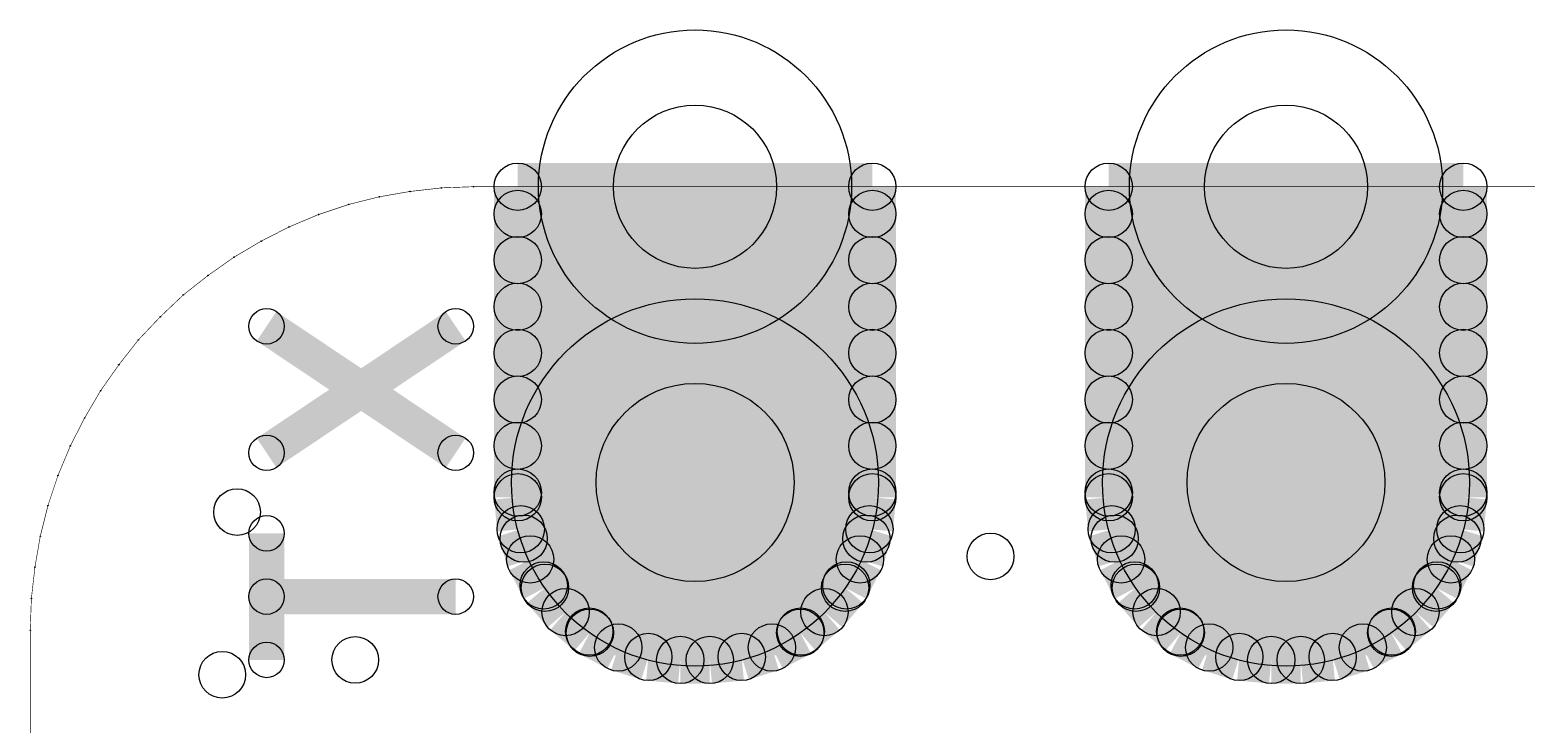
# Model space of a CAD drawing. Extents: x 0 to 126, y 0 to 22.
# Drawn here: x 5.84 to 12.27, y 16.76 to 19.74 of the extents above; entities that cross this region are included whole.
import ezdxf

# ---------------------------------------------------------------- set-up
doc = ezdxf.new("R2010")
doc.units = 0
doc.layers.get('0').update_dxf_attribs({"linetype": 'CONTINUOUS'})
for name, color, linetype in [('SEEEDSTUDIOXIAONRF52840V1_1_GTO', 10, 'CONTINUOUS'), ('SEEEDSTUDIOXIAONRF52840V1_1_GTS', 9, 'CONTINUOUS'), ('SEEEDSTUDIOXIAONRF52840V1_1_TXT', 12, 'CONTINUOUS')]:
    doc.layers.add(name, color=color, linetype=linetype)

# ---------------------------------------------------------------- blocks, each defined once
blk = doc.blocks.new('ROUND_1')
blk.add_circle((0, 0), 0.00127)
blk = doc.blocks.new('ROUND_19')
blk.add_circle((0, 0), 0.0762)
blk = doc.blocks.new('ROUND_26')
blk.add_circle((0, 0), 0.7887)
blk = doc.blocks.new('ROUND_27')
blk.add_circle((0, 0), 0.6731)
blk = doc.blocks.new('ROUND_18')
blk.add_circle((0, 0), 0.1016)
blk = doc.blocks.new('ROUND_85')
blk.add_circle((0, 0), 0.1003)
blk = doc.blocks.new('ROUND_86')
blk.add_circle((0, 0), 0.3505)
blk = doc.blocks.new('ROUND_87')
blk.add_circle((0, 0), 0.4254)

msp = doc.modelspace()

# ---------------------------------------------------------------- linework, layer by layer
at = {"layer": 'SEEEDSTUDIOXIAONRF52840V1_1_GTO'}
for points, const_width in [([(7.47522, 19.04238), (7.34314, 19.01952)], 0.00254), ([(7.60984, 19.05762), (7.47522, 19.04238)], 0.00254), ([(7.747, 19.0627), (7.60984, 19.05762)], 0.00254), ([(24.892, 19.0627), (7.747, 19.0627)], 0.00254), ([(7.21106, 18.9865), (7.08152, 18.94332)], 0.00254), ([(7.34314, 19.01952), (7.21106, 18.9865)], 0.00254), ([(7.08152, 18.94332), (6.95452, 18.88998)], 0.00254), ([(6.95452, 18.88998), (6.83514, 18.82902)], 0.00254), ([(6.83514, 18.82902), (6.7183, 18.76044)], 0.00254), ([(6.7183, 18.76044), (6.60654, 18.6817)], 0.00254), ([(6.60654, 18.6817), (6.49986, 18.59788)], 0.00254), ([(6.49986, 18.59788), (6.4008, 18.5039)], 0.00254), ([(6.858, 17.9197), (7.6708, 18.46326)], 0.1524), ([(7.6708, 17.9197), (6.858, 18.46326)], 0.1524), ([(6.4008, 18.5039), (6.30682, 18.40484)], 0.00254), ([(6.30682, 18.40484), (6.223, 18.29816)], 0.00254), ([(6.223, 18.29816), (6.14426, 18.1864)], 0.00254), ([(6.14426, 18.1864), (6.07568, 18.06956)], 0.00254), ([(6.07568, 18.06956), (6.01472, 17.95018)], 0.00254), ([(6.01472, 17.95018), (5.96138, 17.82318)], 0.00254), ([(5.96138, 17.82318), (5.9182, 17.69364)], 0.00254), ([(5.9182, 17.69364), (5.88518, 17.56156)], 0.00254), ([(6.858, 17.0307), (6.858, 17.57426)], 0.1524), ([(5.88518, 17.56156), (5.86232, 17.42948)], 0.00254), ([(5.86232, 17.42948), (5.84708, 17.29486)], 0.00254), ([(7.6708, 17.30248), (6.858, 17.30248)], 0.1524), ([(5.84708, 17.29486), (5.842, 17.1577)], 0.00254), ([(5.842, 17.1577), (5.842, 3.1877)], 0.00254)]:
    msp.add_lwpolyline(points, dxfattribs=dict(at, const_width=const_width))
at = {"layer": 'SEEEDSTUDIOXIAONRF52840V1_1_GTS'}
for points, const_width in [([(7.9375, 17.7292), (7.9375, 19.0627)], 0.2032), ([(7.9375, 19.0627), (9.4615, 19.0627)], 0.2032), ([(9.4615, 19.0627), (9.4615, 17.7292)], 0.2032), ([(10.4775, 17.7292), (10.4775, 19.0627)], 0.2032), ([(10.4775, 19.0627), (12.0015, 19.0627)], 0.2032), ([(12.0015, 19.0627), (12.0015, 17.7292)], 0.2032), ([(7.47522, 19.04238), (7.34314, 19.01952)], 0.00254), ([(7.60984, 19.05762), (7.47522, 19.04238)], 0.00254), ([(7.747, 19.0627), (7.60984, 19.05762)], 0.00254), ([(24.892, 19.0627), (7.747, 19.0627)], 0.00254), ([(9.4615, 18.94586), (7.9375, 18.94586)], 0.2032), ([(10.4775, 18.94586), (12.0015, 18.94586)], 0.2032), ([(7.21106, 18.9865), (7.08152, 18.94332)], 0.00254), ([(7.34314, 19.01952), (7.21106, 18.9865)], 0.00254), ([(7.08152, 18.94332), (6.95452, 18.88998)], 0.00254), ([(6.95452, 18.88998), (6.83514, 18.82902)], 0.00254), ([(7.9375, 18.74774), (9.4615, 18.74774)], 0.2032), ([(12.0015, 18.74774), (10.4775, 18.74774)], 0.2032), ([(6.83514, 18.82902), (6.7183, 18.76044)], 0.00254), ([(6.7183, 18.76044), (6.60654, 18.6817)], 0.00254), ([(6.60654, 18.6817), (6.49986, 18.59788)], 0.00254), ([(6.49986, 18.59788), (6.4008, 18.5039)], 0.00254), ([(9.4615, 18.54708), (7.9375, 18.54708)], 0.2032), ([(10.4775, 18.54708), (12.0015, 18.54708)], 0.2032), ([(6.4008, 18.5039), (6.30682, 18.40484)], 0.00254), ([(6.30682, 18.40484), (6.223, 18.29816)], 0.00254), ([(7.9375, 18.34896), (9.4615, 18.34896)], 0.2032), ([(12.0015, 18.34896), (10.4775, 18.34896)], 0.2032), ([(6.223, 18.29816), (6.14426, 18.1864)], 0.00254), ([(9.4615, 18.1483), (7.9375, 18.1483)], 0.2032), ([(10.4775, 18.1483), (12.0015, 18.1483)], 0.2032), ([(6.14426, 18.1864), (6.07568, 18.06956)], 0.00254), ([(6.07568, 18.06956), (6.01472, 17.95018)], 0.00254), ([(7.9375, 17.95018), (9.4615, 17.95018)], 0.2032), ([(12.0015, 17.95018), (10.4775, 17.95018)], 0.2032), ([(6.01472, 17.95018), (5.96138, 17.82318)], 0.00254), ([(5.96138, 17.82318), (5.9182, 17.69364)], 0.00254), ([(9.4615, 17.74952), (7.9375, 17.74952)], 0.2032), ([(7.9502, 17.59204), (7.9375, 17.7292)], 0.2032), ([(9.4615, 17.7292), (9.4488, 17.59204)], 0.2032), ([(10.4775, 17.74952), (12.0015, 17.74952)], 0.2032), ([(10.4902, 17.59204), (10.4775, 17.7292)], 0.2032), ([(12.0015, 17.7292), (11.9888, 17.59204)], 0.2032), ([(5.9182, 17.69364), (5.88518, 17.56156)], 0.00254), ([(7.99084, 17.4625), (7.9502, 17.59204)], 0.2032), ([(9.4488, 17.59204), (9.40816, 17.4625)], 0.2032), ([(10.53084, 17.4625), (10.4902, 17.59204)], 0.2032), ([(11.9888, 17.59204), (11.94816, 17.4625)], 0.2032), ([(7.9629, 17.5514), (9.4361, 17.5514)], 0.2032), ([(11.9761, 17.5514), (10.5029, 17.5514)], 0.2032), ([(5.88518, 17.56156), (5.86232, 17.42948)], 0.00254), ([(8.05434, 17.34058), (7.99084, 17.4625)], 0.2032), ([(9.40816, 17.4625), (9.34466, 17.34058)], 0.2032), ([(10.59434, 17.34058), (10.53084, 17.4625)], 0.2032), ([(11.94816, 17.4625), (11.88466, 17.34058)], 0.2032), ([(5.86232, 17.42948), (5.84708, 17.29486)], 0.00254), ([(9.34974, 17.35074), (8.04926, 17.35074)], 0.2032), ([(8.14324, 17.23644), (8.05434, 17.34058)], 0.2032), ([(9.34466, 17.34058), (9.25576, 17.23644)], 0.2032), ([(10.58926, 17.35074), (11.88974, 17.35074)], 0.2032), ([(10.68324, 17.23644), (10.59434, 17.34058)], 0.2032), ([(11.88466, 17.34058), (11.79576, 17.23644)], 0.2032), ([(8.24738, 17.14754), (8.14324, 17.23644)], 0.2032), ([(9.25576, 17.23644), (9.15162, 17.14754)], 0.2032), ([(10.78738, 17.14754), (10.68324, 17.23644)], 0.2032), ([(11.79576, 17.23644), (11.69162, 17.14754)], 0.2032), ([(5.84708, 17.29486), (5.842, 17.1577)], 0.00254), ([(8.24484, 17.15262), (9.15416, 17.15262)], 0.2032), ([(8.3693, 17.08404), (8.24738, 17.14754)], 0.2032), ([(9.15162, 17.14754), (9.0297, 17.08404)], 0.2032), ([(11.69416, 17.15262), (10.78484, 17.15262)], 0.2032), ([(10.9093, 17.08404), (10.78738, 17.14754)], 0.2032), ([(11.69162, 17.14754), (11.5697, 17.08404)], 0.2032), ([(8.49884, 17.0434), (8.3693, 17.08404)], 0.2032), ([(9.0297, 17.08404), (8.90016, 17.0434)], 0.2032), ([(11.03884, 17.0434), (10.9093, 17.08404)], 0.2032), ([(11.5697, 17.08404), (11.44016, 17.0434)], 0.2032), ([(5.842, 17.1577), (5.842, 3.1877)], 0.00254), ([(8.636, 17.0307), (8.49884, 17.0434)], 0.2032), ([(8.763, 17.0307), (8.636, 17.0307)], 0.2032), ([(8.90016, 17.0434), (8.763, 17.0307)], 0.2032), ([(11.176, 17.0307), (11.03884, 17.0434)], 0.2032), ([(11.303, 17.0307), (11.176, 17.0307)], 0.2032), ([(11.44016, 17.0434), (11.303, 17.0307)], 0.2032)]:
    msp.add_lwpolyline(points, dxfattribs=dict(at, const_width=const_width))

# ---------------------------------------------------------------- block references
at = {"layer": 'SEEEDSTUDIOXIAONRF52840V1_1_GTO'}
for name, p in [('ROUND_1', (7.47522, 19.04238)), ('ROUND_1', (7.60984, 19.05762)), ('ROUND_1', (7.747, 19.0627)), ('ROUND_1', (7.21106, 18.9865)), ('ROUND_1', (7.34314, 19.01952)), ('ROUND_1', (7.08152, 18.94332)), ('ROUND_1', (6.95452, 18.88998)), ('ROUND_1', (6.83514, 18.82902)), ('ROUND_1', (6.7183, 18.76044)), ('ROUND_1', (6.60654, 18.6817)), ('ROUND_1', (6.49986, 18.59788)), ('ROUND_19', (6.858, 18.46326)), ('ROUND_19', (7.6708, 18.46326)), ('ROUND_1', (6.4008, 18.5039)), ('ROUND_1', (6.30682, 18.40484)), ('ROUND_1', (6.223, 18.29816)), ('ROUND_1', (6.14426, 18.1864)), ('ROUND_1', (6.07568, 18.06956)), ('ROUND_1', (6.01472, 17.95018)), ('ROUND_19', (6.858, 17.9197)), ('ROUND_19', (7.6708, 17.9197)), ('ROUND_1', (5.96138, 17.82318)), ('ROUND_1', (5.9182, 17.69364)), ('ROUND_19', (6.858, 17.57426)), ('ROUND_1', (5.88518, 17.56156)), ('ROUND_1', (5.86232, 17.42948)), ('ROUND_19', (6.858, 17.30248)), ('ROUND_19', (7.6708, 17.30248)), ('ROUND_1', (5.84708, 17.29486)), ('ROUND_1', (5.842, 17.1577)), ('ROUND_19', (6.858, 17.0307))]:
    msp.add_blockref(name, p, dxfattribs=at)
at = {"layer": 'SEEEDSTUDIOXIAONRF52840V1_1_GTS'}
for name, p in [('ROUND_27', (8.6995, 19.0627)), ('ROUND_27', (11.2395, 19.0627)), ('ROUND_18', (7.9375, 19.0627)), ('ROUND_18', (9.4615, 19.0627)), ('ROUND_18', (10.4775, 19.0627)), ('ROUND_18', (12.0015, 19.0627)), ('ROUND_1', (7.47522, 19.04238)), ('ROUND_1', (7.60984, 19.05762)), ('ROUND_1', (7.747, 19.0627)), ('ROUND_18', (7.9375, 18.94586)), ('ROUND_18', (9.4615, 18.94586)), ('ROUND_18', (10.4775, 18.94586)), ('ROUND_18', (12.0015, 18.94586)), ('ROUND_1', (7.21106, 18.9865)), ('ROUND_1', (7.34314, 19.01952)), ('ROUND_1', (7.08152, 18.94332)), ('ROUND_1', (6.95452, 18.88998)), ('ROUND_18', (7.9375, 18.74774)), ('ROUND_18', (9.4615, 18.74774)), ('ROUND_18', (10.4775, 18.74774)), ('ROUND_18', (12.0015, 18.74774)), ('ROUND_1', (6.83514, 18.82902)), ('ROUND_1', (6.7183, 18.76044)), ('ROUND_1', (6.60654, 18.6817)), ('ROUND_1', (6.49986, 18.59788)), ('ROUND_18', (7.9375, 18.54708)), ('ROUND_18', (9.4615, 18.54708)), ('ROUND_18', (10.4775, 18.54708)), ('ROUND_18', (12.0015, 18.54708)), ('ROUND_26', (8.6995, 17.7927)), ('ROUND_26', (11.2395, 17.7927)), ('ROUND_1', (6.4008, 18.5039)), ('ROUND_1', (6.30682, 18.40484)), ('ROUND_18', (7.9375, 18.34896)), ('ROUND_18', (9.4615, 18.34896)), ('ROUND_18', (10.4775, 18.34896)), ('ROUND_18', (12.0015, 18.34896)), ('ROUND_1', (6.223, 18.29816)), ('ROUND_18', (7.9375, 18.1483)), ('ROUND_18', (9.4615, 18.1483)), ('ROUND_18', (10.4775, 18.1483)), ('ROUND_18', (12.0015, 18.1483)), ('ROUND_1', (6.14426, 18.1864)), ('ROUND_1', (6.07568, 18.06956)), ('ROUND_18', (7.9375, 17.95018)), ('ROUND_18', (9.4615, 17.95018)), ('ROUND_18', (10.4775, 17.95018)), ('ROUND_18', (12.0015, 17.95018)), ('ROUND_1', (6.01472, 17.95018)), ('ROUND_1', (5.96138, 17.82318)), ('ROUND_18', (7.9375, 17.74952)), ('ROUND_18', (7.9375, 17.7292)), ('ROUND_18', (9.4615, 17.74952)), ('ROUND_18', (9.4615, 17.7292)), ('ROUND_18', (9.4615, 17.7292)), ('ROUND_18', (10.4775, 17.74952)), ('ROUND_18', (10.4775, 17.7292)), ('ROUND_18', (12.0015, 17.74952)), ('ROUND_18', (12.0015, 17.7292)), ('ROUND_1', (5.9182, 17.69364)), ('ROUND_18', (7.9502, 17.59204)), ('ROUND_18', (9.4488, 17.59204)), ('ROUND_18', (10.4902, 17.59204)), ('ROUND_18', (11.9888, 17.59204)), ('ROUND_18', (7.9629, 17.5514)), ('ROUND_18', (9.4361, 17.5514)), ('ROUND_18', (10.5029, 17.5514)), ('ROUND_18', (11.9761, 17.5514)), ('ROUND_1', (5.88518, 17.56156)), ('ROUND_18', (7.99084, 17.4625)), ('ROUND_18', (9.40816, 17.4625)), ('ROUND_18', (10.53084, 17.4625)), ('ROUND_18', (11.94816, 17.4625)), ('ROUND_1', (5.86232, 17.42948)), ('ROUND_18', (8.04926, 17.35074)), ('ROUND_18', (8.05434, 17.34058)), ('ROUND_18', (9.34466, 17.34058)), ('ROUND_18', (9.34974, 17.35074)), ('ROUND_18', (10.58926, 17.35074)), ('ROUND_18', (10.59434, 17.34058)), ('ROUND_18', (11.88466, 17.34058)), ('ROUND_18', (11.88974, 17.35074)), ('ROUND_18', (8.14324, 17.23644)), ('ROUND_18', (9.25576, 17.23644)), ('ROUND_18', (10.68324, 17.23644)), ('ROUND_18', (11.79576, 17.23644)), ('ROUND_1', (5.84708, 17.29486)), ('ROUND_18', (8.24484, 17.15262)), ('ROUND_18', (8.24738, 17.14754)), ('ROUND_18', (9.15162, 17.14754)), ('ROUND_18', (9.15416, 17.15262)), ('ROUND_18', (10.78484, 17.15262)), ('ROUND_18', (10.78738, 17.14754)), ('ROUND_18', (11.69162, 17.14754)), ('ROUND_18', (11.69416, 17.15262)), ('ROUND_18', (8.3693, 17.08404)), ('ROUND_18', (9.0297, 17.08404)), ('ROUND_18', (10.9093, 17.08404)), ('ROUND_18', (11.5697, 17.08404)), ('ROUND_1', (5.842, 17.1577)), ('ROUND_18', (8.49884, 17.0434)), ('ROUND_18', (8.636, 17.0307)), ('ROUND_18', (8.763, 17.0307)), ('ROUND_18', (8.90016, 17.0434)), ('ROUND_18', (11.03884, 17.0434)), ('ROUND_18', (11.176, 17.0307)), ('ROUND_18', (11.303, 17.0307)), ('ROUND_18', (11.303, 17.0307)), ('ROUND_18', (11.44016, 17.0434))]:
    msp.add_blockref(name, p, dxfattribs=at)
at = {"layer": 'SEEEDSTUDIOXIAONRF52840V1_1_TXT'}
for name, p in [('ROUND_86', (8.6995, 19.0627)), ('ROUND_86', (11.2395, 19.0627)), ('ROUND_87', (8.6995, 17.7927)), ('ROUND_87', (11.2395, 17.7927)), ('ROUND_85', (6.731, 17.6657)), ('ROUND_85', (9.9695, 17.4752)), ('ROUND_85', (7.239, 17.0307)), ('ROUND_85', (6.6675, 16.9672))]:
    msp.add_blockref(name, p, dxfattribs=at)

doc.saveas('drawing.dxf')
